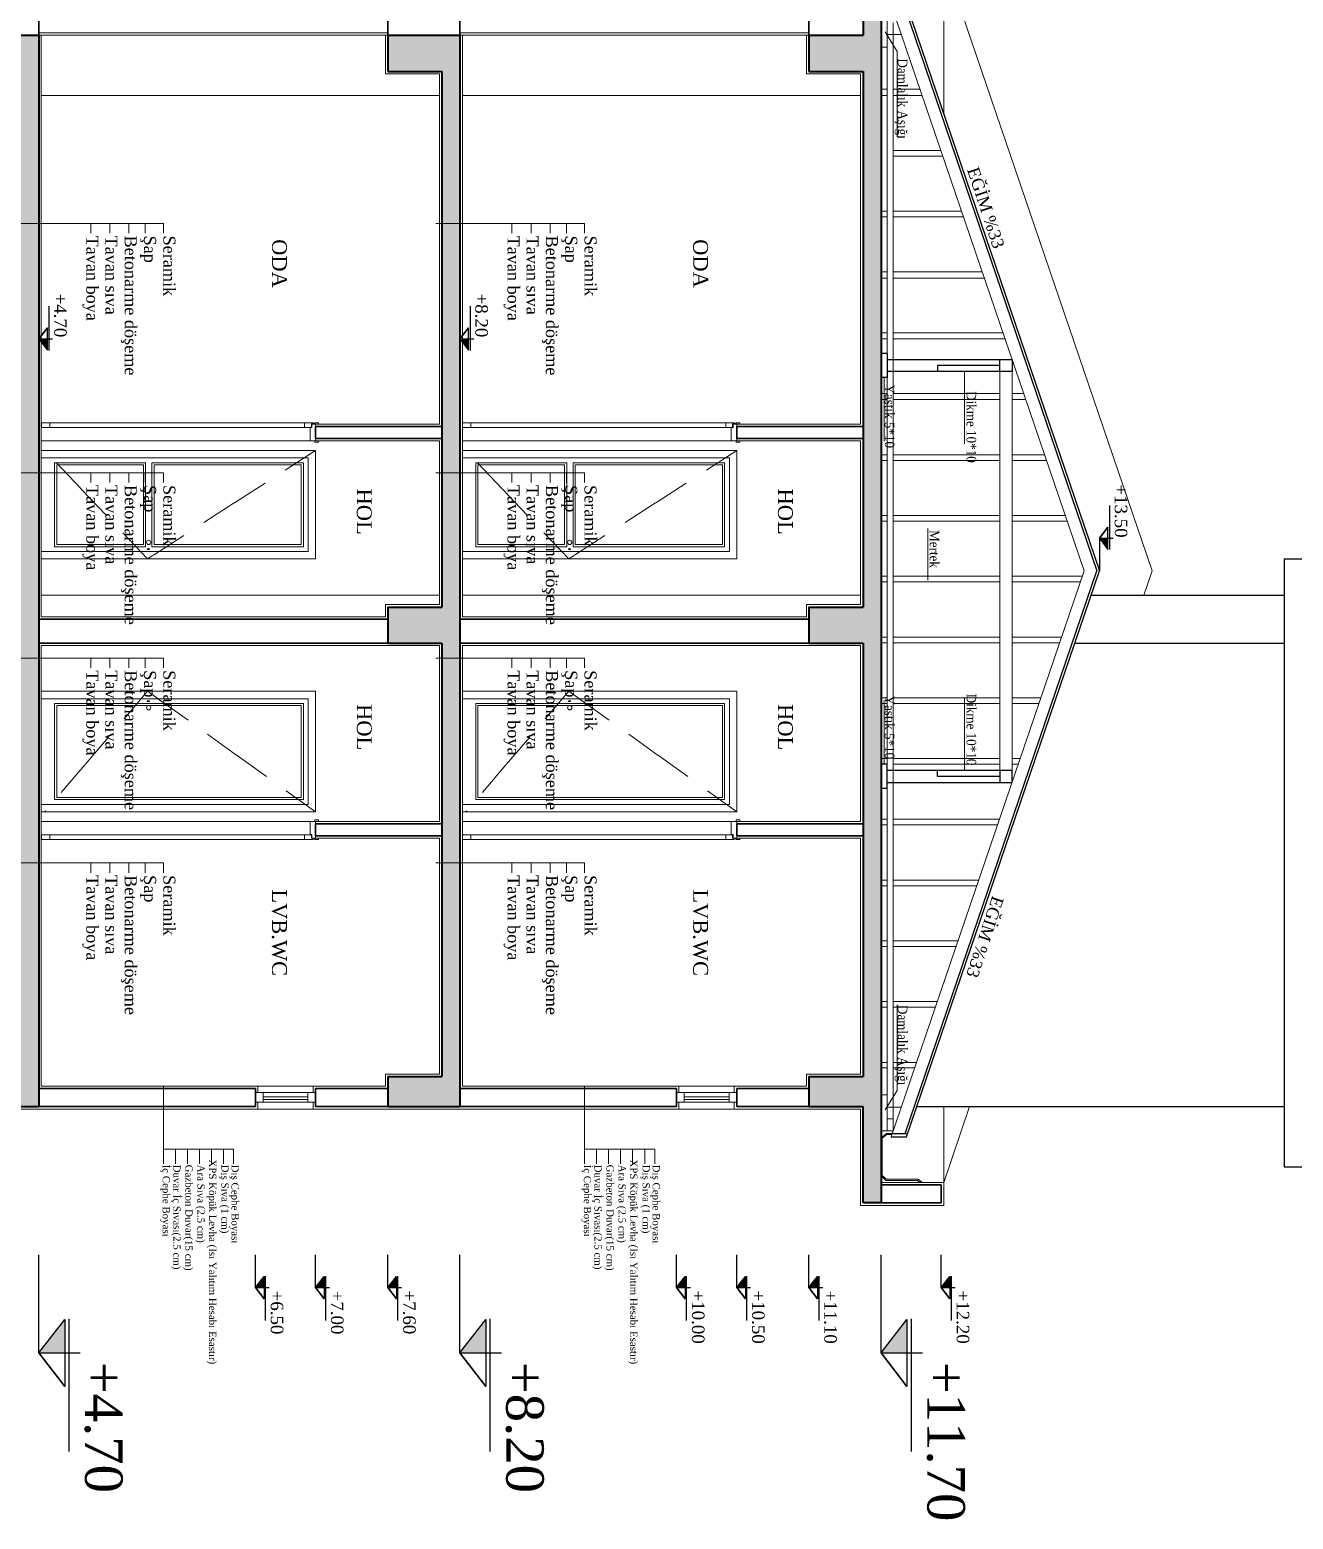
# Model space of a CAD drawing. Header units: centimetres. Extents: x 14449 to 53524, y -19051 to -10746.
# Drawn here: x 19122.9 to 19385.4, y -18472.3 to -18163 of the extents above; entities that cross this region are included whole.
import ezdxf

# ---------------------------------------------------------------- set-up
doc = ezdxf.new("R2010")
doc.units = ezdxf.units.CM
doc.linetypes.add('IZDUSUM1', pattern=[20, 7.5, -5, 7.5, 0])
doc.layers.add('KOT', color=1, linetype='Continuous')
doc.layers.add('Yazi', color=7, linetype='Continuous')
for name, color, linetype, lineweight in [('malzeme cizgisi', 242, 'Continuous', 20), ('P-ÖLÇÜ İÇ', 243, 'Continuous', 0), ('rtm-cam', 141, 'Continuous', 9), ('rtm-duv tugla', 22, 'Continuous', 35), ('rtm-izdusum-üst ince', 8, 'IZDUSUM1', 5), ('rtm-kapı-ahsap', 35, 'Continuous', 13), ('rtm-kesit katmanı-04', 33, 'Continuous', 25), ('rtm-kesit katmanı-05', 153, 'Continuous', 20), ('rtm-kesit katmanı-06', 136, 'Continuous', 15), ('rtm-mhl-yazı-malzeme', 7, 'Continuous', 13), ('rtm-pen-ahsap', 35, 'Continuous', 13), ('rtm-sembol kot yazı', 7, 'Continuous', 20), ('rtm-sembol malzeme cizgisi', 242, 'Continuous', 20), ('rtm-sıva', 252, 'Continuous', 15), ('rtm-tarama-betonarme', 51, 'Continuous', 13), ('rtm-tas_betonarme', 50, 'Continuous', 40)]:
    doc.layers.add(name, color=color, linetype=linetype, lineweight=lineweight)
doc.styles.add('times new roman_1_18', font='times.ttf', dxfattribs={"height": 0.2})
doc.styles.add('VAZ-OLCU', font='times.ttf', dxfattribs={"height": 60})
doc.styles.add('ölçü', font='times.ttf', dxfattribs={"height": 10})
pattern_1 = [(315, (20654.9113, -9567.535), (1.683798, 1.683798), []), (315, (20654.9113, -9569.2187), (1.683798, 1.683798), [1.190625, -0.5953125])]

# ---------------------------------------------------------------- blocks, each defined once
blk = doc.blocks.new('kotson')
at = {"layer": 'KOT'}
blk.add_hatch(color=256, dxfattribs=at).paths.add_polyline_path([(0.31, 13.65), (17.96, 0), (17.96, 13.65)])
for p, q in [((69.97, 16), (0, 16)), ((17.96, 0), (17.96, 21.88)), ((17.96, 0), (0.31, 13.65)), ((0.31, 13.65), (35.61, 13.65)), ((35.61, 13.65), (17.96, 0)), ((17.96, 0), (35.61, 13.65)), ((17.96, 0), (17.96, 13.65)), ((17.96, 0), (-33.72, 0))]:
    blk.add_line(p, q, dxfattribs=at)

msp = doc.modelspace()

# ---------------------------------------------------------------- hatches: boundary and pattern name
at = {"layer": 'rtm-tarama-betonarme'}
h = msp.add_hatch(dxfattribs=at)
h.set_pattern_fill('ANSI33', color=256, scale=0.375, angle=-90, style=0)
h.set_pattern_definition(pattern_1)
h.paths.add_polyline_path([(19299.8, -18239.03), (19299.8, -18144.14), (19296.05, -18144.14), (19296.05, -18164.14), (19284.8, -18164.14), (19284.8, -18171.64), (19296.05, -18171.64), (19296.05, -18239.03)])
h.paths.add_polyline_path([(19299.8, -18406.64), (19299.8, -18239.03), (19296.05, -18239.03), (19296.05, -18282.89), (19284.8, -18282.89), (19284.8, -18290.39), (19296.05, -18290.39), (19296.05, -18380.37), (19284.8, -18380.37), (19284.8, -18386.64), (19296.05, -18386.64), (19296.05, -18406.64)])
h = msp.add_hatch(dxfattribs=at)
h.set_pattern_fill('ANSI33', color=256, scale=0.375, angle=-90, style=0)
h.set_pattern_definition(pattern_1)
h.paths.add_polyline_path([(19121.05, -18290.39), (19121.05, -18380.37), (19109.8, -18380.37), (19109.8, -18386.64), (19124.8, -18386.64), (19124.8, -18164.14), (19109.8, -18164.14), (19109.8, -18171.64), (19121.05, -18171.64), (19121.05, -18282.89), (19109.8, -18282.89), (19109.8, -18290.39)])
h = msp.add_hatch(dxfattribs=at)
h.set_pattern_fill('ANSI33', color=256, scale=0.375, angle=-90, style=0)
h.set_pattern_definition([(315, (20742.4113, -9567.535), (1.683798, 1.683798), []), (315, (20742.4113, -9569.2187), (1.683798, 1.683798), [1.190625, -0.5953125])])
h.paths.add_polyline_path([(19208.55, -18290.39), (19208.55, -18380.37), (19197.3, -18380.37), (19197.3, -18386.64), (19212.3, -18386.64), (19212.3, -18164.14), (19197.3, -18164.14), (19197.3, -18171.64), (19208.55, -18171.64), (19208.55, -18282.89), (19197.3, -18282.89), (19197.3, -18290.39)])

# ---------------------------------------------------------------- linework, layer by layer
at = {"layer": 'malzeme cizgisi'}
for p, q in [((19150.68, -18203.22, -2.19), (19119.8, -18203.22, -2.19)), ((19135.61, -18203.22, -2.19), (19135.61, -18205.25, -2.19)), ((19139.57, -18203.22, -2.19), (19139.57, -18205.25, -2.19)), ((19143.52, -18203.22, -2.19), (19143.52, -18205.25, -2.19)), ((19146.93, -18205.25, -2.19), (19146.93, -18203.22, -2.19)), ((19150.68, -18205.25, -2.19), (19150.68, -18203.22, -2.19)), ((19238.18, -18203.22, -2.19), (19207.3, -18203.22, -2.19)), ((19223.11, -18203.22, -2.19), (19223.11, -18205.25, -2.19)), ((19227.07, -18203.22, -2.19), (19227.07, -18205.25, -2.19)), ((19231.02, -18203.22, -2.19), (19231.02, -18205.25, -2.19)), ((19234.43, -18205.25, -2.19), (19234.43, -18203.22, -2.19)), ((19238.18, -18205.25, -2.19), (19238.18, -18203.22, -2.19)), ((19150.68, -18255.02, -2.19), (19119.8, -18255.02, -2.19)), ((19135.61, -18255.02, -2.19), (19135.61, -18257.05, -2.19)), ((19139.57, -18255.02, -2.19), (19139.57, -18257.05, -2.19)), ((19143.52, -18255.02, -2.19), (19143.52, -18257.05, -2.19)), ((19146.93, -18257.05, -2.19), (19146.93, -18255.02, -2.19)), ((19150.68, -18257.05, -2.19), (19150.68, -18255.02, -2.19)), ((19238.18, -18255.02, -2.19), (19207.3, -18255.02, -2.19)), ((19223.11, -18255.02, -2.19), (19223.11, -18257.05, -2.19)), ((19227.07, -18255.02, -2.19), (19227.07, -18257.05, -2.19)), ((19231.02, -18255.02, -2.19), (19231.02, -18257.05, -2.19)), ((19234.43, -18257.05, -2.19), (19234.43, -18255.02, -2.19)), ((19238.18, -18257.05, -2.19), (19238.18, -18255.02, -2.19)), ((19150.68, -18293.48, -2.19), (19119.8, -18293.48, -2.19)), ((19135.61, -18293.48, -2.19), (19135.61, -18295.51, -2.19)), ((19139.57, -18293.48, -2.19), (19139.57, -18295.51, -2.19)), ((19143.52, -18293.48, -2.19), (19143.52, -18295.51, -2.19)), ((19146.93, -18295.51, -2.19), (19146.93, -18293.48, -2.19)), ((19150.68, -18295.51, -2.19), (19150.68, -18293.48, -2.19)), ((19238.18, -18293.48, -2.19), (19207.3, -18293.48, -2.19)), ((19223.11, -18293.48, -2.19), (19223.11, -18295.51, -2.19)), ((19227.07, -18293.48, -2.19), (19227.07, -18295.51, -2.19)), ((19231.02, -18293.48, -2.19), (19231.02, -18295.51, -2.19)), ((19234.43, -18295.51, -2.19), (19234.43, -18293.48, -2.19)), ((19238.18, -18295.51, -2.19), (19238.18, -18293.48, -2.19)), ((19150.68, -18336.03, -2.19), (19119.8, -18336.03, -2.19)), ((19135.61, -18336.03, -2.19), (19135.61, -18338.06, -2.19)), ((19139.57, -18336.03, -2.19), (19139.57, -18338.06, -2.19)), ((19143.52, -18336.03, -2.19), (19143.52, -18338.06, -2.19)), ((19146.93, -18338.06, -2.19), (19146.93, -18336.03, -2.19)), ((19150.68, -18338.06, -2.19), (19150.68, -18336.03, -2.19)), ((19238.18, -18336.03, -2.19), (19207.3, -18336.03, -2.19)), ((19223.11, -18336.03, -2.19), (19223.11, -18338.06, -2.19)), ((19227.07, -18336.03, -2.19), (19227.07, -18338.06, -2.19)), ((19231.02, -18336.03, -2.19), (19231.02, -18338.06, -2.19)), ((19234.43, -18338.06, -2.19), (19234.43, -18336.03, -2.19)), ((19238.18, -18338.06, -2.19), (19238.18, -18336.03, -2.19)), ((19150.68, -18395.44, -2.19), (19150.68, -18398.5, -2.19)), ((19153.18, -18395.44, -2.19), (19153.18, -18398.5, -2.19)), ((19155.68, -18395.44, -2.19), (19155.68, -18398.5, -2.19)), ((19158.18, -18395.44, -2.19), (19158.18, -18398.5, -2.19)), ((19160.68, -18395.44, -2.19), (19160.68, -18398.5, -2.19)), ((19163.18, -18395.44, -2.19), (19163.18, -18398.5, -2.19)), ((19165.27, -18395.44, -2.19), (19165.27, -18398.5, -2.19)), ((19238.18, -18395.44, -2.19), (19238.18, -18398.5, -2.19)), ((19240.68, -18395.44, -2.19), (19240.68, -18398.5, -2.19)), ((19243.18, -18395.44, -2.19), (19243.18, -18398.5, -2.19)), ((19245.68, -18395.44, -2.19), (19245.68, -18398.5, -2.19)), ((19248.18, -18395.44, -2.19), (19248.18, -18398.5, -2.19)), ((19250.68, -18395.44, -2.19), (19250.68, -18398.5, -2.19)), ((19252.77, -18395.44, -2.19), (19252.77, -18398.5, -2.19))]:
    msp.add_line(p, q, dxfattribs=at)
at = {"layer": 'malzeme cizgisi', "elevation": -2.19}
for points in [[(19150.68, -18395.44), (19150.68, -18382.39)], [(19238.18, -18395.44), (19238.18, -18382.39)], [(19165.27, -18395.44), (19150.68, -18395.44)], [(19252.77, -18395.44), (19238.18, -18395.44)]]:
    msp.add_lwpolyline(points, dxfattribs=at)
at = {"layer": 'P-ÖLÇÜ İÇ', "elevation": -2.19}
for points in [[(19302.14, -18392.19), (19300.89, -18392.19), (19299.8, -18393.09), (19299.8, -18401.04), (19300.79, -18401.95), (19307.38, -18401.95), (19307.93, -18402.39)], [(19302.05, -18392.44), (19300.98, -18392.44), (19300.05, -18393.21), (19300.05, -18400.93), (19300.89, -18401.7), (19307.47, -18401.7), (19308.34, -18402.39)]]:
    msp.add_lwpolyline(points, dxfattribs=at)
at = {"layer": 'rtm-cam'}
for p, q in [((19171.4, -18385.15, -2.19), (19180.7, -18385.15, -2.19)), ((19258.9, -18385.15, -2.19), (19268.2, -18385.15, -2.19))]:
    msp.add_line(p, q, dxfattribs=at)
at = {"layer": 'rtm-duv tugla'}
for p, q in [((19182.3, -18245.39, -2.19), (19208.55, -18245.39, -2.19)), ((19182.3, -18247.89, -2.19), (19182.3, -18245.39, -2.19)), ((19269.8, -18245.39, -2.19), (19296.05, -18245.39, -2.19)), ((19269.8, -18247.89, -2.19), (19269.8, -18245.39, -2.19)), ((19182.3, -18247.89, -2.19), (19208.55, -18247.89, -2.19)), ((19269.8, -18247.89, -2.19), (19296.05, -18247.89, -2.19)), ((19124.8, -18285.39, -2.19), (19197.3, -18285.39, -2.19)), ((19212.3, -18285.39, -2.19), (19284.8, -18285.39, -2.19)), ((19124.8, -18290.39, -2.19), (19197.3, -18290.39, -2.19)), ((19212.3, -18290.39, -2.19), (19284.8, -18290.39, -2.19)), ((19208.55, -18327.89, -2.19), (19182.3, -18327.89, -2.19)), ((19182.3, -18327.89, -2.19), (19182.3, -18330.39, -2.19)), ((19296.05, -18327.89, -2.19), (19269.8, -18327.89, -2.19)), ((19269.8, -18327.89, -2.19), (19269.8, -18330.39, -2.19)), ((19208.55, -18330.39, -2.19), (19182.3, -18330.39, -2.19)), ((19296.05, -18330.39, -2.19), (19269.8, -18330.39, -2.19)), ((19169.8, -18382.89, -2.19), (19124.8, -18382.89, -2.19)), ((19169.8, -18382.89, -2.19), (19169.8, -18386.64, -2.19)), ((19197.3, -18382.89, -2.19), (19182.3, -18382.89, -2.19)), ((19182.3, -18382.89, -2.19), (19182.3, -18386.64, -2.19)), ((19257.3, -18382.89, -2.19), (19212.3, -18382.89, -2.19)), ((19257.3, -18382.89, -2.19), (19257.3, -18386.64, -2.19)), ((19284.8, -18382.89, -2.19), (19269.8, -18382.89, -2.19)), ((19269.8, -18382.89, -2.19), (19269.8, -18386.64, -2.19)), ((19169.8, -18386.64, -2.19), (19124.8, -18386.64, -2.19)), ((19197.3, -18386.64, -2.19), (19182.3, -18386.64, -2.19)), ((19257.3, -18386.64, -2.19), (19212.3, -18386.64, -2.19)), ((19284.8, -18386.64, -2.19), (19269.8, -18386.64, -2.19)), ((19299.8, -18402.89, -2.19), (19312.3, -18402.89, -2.19)), ((19312.3, -18402.89, -2.19), (19312.3, -18406.64, -2.19)), ((19312.3, -18406.64, -2.19), (19299.8, -18406.64, -2.19))]:
    msp.add_line(p, q, dxfattribs=at)
at = {"layer": 'rtm-duv tugla', "elevation": -2.19}
for points in [[(19109.8, -18164.14), (19109.8, -18156.64), (19124.8, -18156.64), (19124.8, -18164.14), (19109.8, -18164.14)], [(19197.3, -18164.14), (19197.3, -18159.14), (19212.3, -18159.14), (19212.3, -18164.14), (19197.3, -18164.14)], [(19284.8, -18164.14), (19284.8, -18159.14), (19296.05, -18159.14), (19296.05, -18164.14), (19284.8, -18164.14)]]:
    msp.add_lwpolyline(points, dxfattribs=at)
at = {"layer": 'rtm-izdusum-üst ince', "lineweight": 9, "elevation": -2.19}
for points in [[(19182.3, -18250.39), (19147.4, -18272.89), (19126.05, -18250.39)], [(19269.8, -18250.39), (19234.9, -18272.89), (19213.55, -18250.39)], [(19182.3, -18325.39), (19147.4, -18300.39), (19126.05, -18325.39)], [(19269.8, -18325.39), (19234.9, -18300.39), (19213.55, -18325.39)]]:
    msp.add_lwpolyline(points, dxfattribs=at)
at = {"layer": 'rtm-kapı-ahsap'}
for p, q in [((19125.33, -18244.64, -2.19), (19181.8, -18244.64, -2.19)), ((19125.33, -18245.6, -2.19), (19125.33, -18244.64, -2.19)), ((19181.43, -18245.6, -2.19), (19125.33, -18245.6, -2.19)), ((19127.06, -18244.64, -2.19), (19127.06, -18245.6, -2.19)), ((19180.03, -18244.64, -2.19), (19180.03, -18245.6, -2.19)), ((19181.55, -18245.63, -2.19), (19181.18, -18245.63, -2.19)), ((19181.18, -18245.63, -2.19), (19181.18, -18248.39, -2.19)), ((19181.43, -18244.87, -2.19), (19181.8, -18244.87, -2.19)), ((19181.43, -18245.6, -2.19), (19181.43, -18244.87, -2.19)), ((19181.55, -18244.89, -2.19), (19181.55, -18245.63, -2.19)), ((19182.3, -18244.89, -2.19), (19181.55, -18244.89, -2.19)), ((19181.8, -18244.89, -2.19), (19181.8, -18244.64, -2.19)), ((19182.16, -18244.65, -2.19), (19182.92, -18244.65, -2.19)), ((19182.16, -18244.89, -2.19), (19182.16, -18244.65, -2.19)), ((19182.92, -18244.89, -2.19), (19182.16, -18244.89, -2.19)), ((19182.3, -18244.89, -2.19), (19182.3, -18248.39, -2.19)), ((19182.92, -18244.65, -2.19), (19182.92, -18244.89, -2.19)), ((19212.83, -18244.64, -2.19), (19269.3, -18244.64, -2.19)), ((19212.83, -18245.6, -2.19), (19212.83, -18244.64, -2.19)), ((19268.93, -18245.6, -2.19), (19212.83, -18245.6, -2.19)), ((19214.56, -18244.64, -2.19), (19214.56, -18245.6, -2.19)), ((19267.53, -18244.64, -2.19), (19267.53, -18245.6, -2.19)), ((19269.05, -18245.63, -2.19), (19268.68, -18245.63, -2.19)), ((19268.68, -18245.63, -2.19), (19268.68, -18248.39, -2.19)), ((19268.93, -18244.87, -2.19), (19269.3, -18244.87, -2.19)), ((19268.93, -18245.6, -2.19), (19268.93, -18244.87, -2.19)), ((19269.05, -18244.89, -2.19), (19269.05, -18245.63, -2.19)), ((19269.8, -18244.89, -2.19), (19269.05, -18244.89, -2.19)), ((19269.3, -18244.89, -2.19), (19269.3, -18244.64, -2.19)), ((19269.66, -18244.65, -2.19), (19270.42, -18244.65, -2.19)), ((19269.66, -18244.89, -2.19), (19269.66, -18244.65, -2.19)), ((19270.42, -18244.89, -2.19), (19269.66, -18244.89, -2.19)), ((19269.8, -18244.89, -2.19), (19269.8, -18248.39, -2.19)), ((19270.42, -18244.65, -2.19), (19270.42, -18244.89, -2.19)), ((19181.18, -18248.39, -2.19), (19125.3, -18248.39, -2.19)), ((19181.18, -18248.39, -2.19), (19182.3, -18248.39, -2.19)), ((19182.16, -18248.39, -2.19), (19182.16, -18248.67, -2.19)), ((19182.93, -18248.39, -2.19), (19182.16, -18248.39, -2.19)), ((19182.16, -18248.67, -2.19), (19182.93, -18248.67, -2.19)), ((19182.93, -18248.67, -2.19), (19182.93, -18248.39, -2.19)), ((19268.68, -18248.39, -2.19), (19212.8, -18248.39, -2.19)), ((19268.68, -18248.39, -2.19), (19269.8, -18248.39, -2.19)), ((19269.66, -18248.39, -2.19), (19269.66, -18248.67, -2.19)), ((19270.43, -18248.39, -2.19), (19269.66, -18248.39, -2.19)), ((19269.66, -18248.67, -2.19), (19270.43, -18248.67, -2.19)), ((19270.43, -18248.67, -2.19), (19270.43, -18248.39, -2.19)), ((19181.18, -18327.39, -2.19), (19125.3, -18327.39, -2.19)), ((19181.18, -18327.39, -2.19), (19182.3, -18327.39, -2.19)), ((19181.18, -18330.14, -2.19), (19181.18, -18327.39, -2.19)), ((19182.16, -18327.39, -2.19), (19182.16, -18327.1, -2.19)), ((19182.16, -18327.1, -2.19), (19182.93, -18327.1, -2.19)), ((19182.93, -18327.39, -2.19), (19182.16, -18327.39, -2.19)), ((19182.3, -18330.89, -2.19), (19182.3, -18327.39, -2.19)), ((19182.93, -18327.1, -2.19), (19182.93, -18327.39, -2.19)), ((19268.68, -18327.39, -2.19), (19212.8, -18327.39, -2.19)), ((19268.68, -18327.39, -2.19), (19269.8, -18327.39, -2.19)), ((19268.68, -18330.14, -2.19), (19268.68, -18327.39, -2.19)), ((19269.66, -18327.39, -2.19), (19269.66, -18327.1, -2.19)), ((19269.66, -18327.1, -2.19), (19270.43, -18327.1, -2.19)), ((19270.43, -18327.39, -2.19), (19269.66, -18327.39, -2.19)), ((19269.8, -18330.89, -2.19), (19269.8, -18327.39, -2.19)), ((19270.43, -18327.1, -2.19), (19270.43, -18327.39, -2.19)), ((19181.43, -18330.18, -2.19), (19125.33, -18330.18, -2.19)), ((19125.33, -18330.18, -2.19), (19125.33, -18331.13, -2.19)), ((19125.33, -18331.13, -2.19), (19181.8, -18331.13, -2.19)), ((19127.06, -18331.13, -2.19), (19127.06, -18330.18, -2.19)), ((19180.03, -18331.13, -2.19), (19180.03, -18330.18, -2.19)), ((19181.55, -18330.14, -2.19), (19181.18, -18330.14, -2.19)), ((19181.43, -18330.18, -2.19), (19181.43, -18330.9, -2.19)), ((19181.43, -18330.9, -2.19), (19181.8, -18330.9, -2.19)), ((19181.55, -18330.89, -2.19), (19181.55, -18330.14, -2.19)), ((19182.3, -18330.89, -2.19), (19181.55, -18330.89, -2.19)), ((19181.8, -18330.89, -2.19), (19181.8, -18331.13, -2.19)), ((19182.92, -18330.89, -2.19), (19182.16, -18330.89, -2.19)), ((19182.16, -18330.89, -2.19), (19182.16, -18331.13, -2.19)), ((19182.16, -18331.13, -2.19), (19182.92, -18331.13, -2.19)), ((19182.92, -18331.13, -2.19), (19182.92, -18330.89, -2.19)), ((19268.93, -18330.18, -2.19), (19212.83, -18330.18, -2.19)), ((19212.83, -18330.18, -2.19), (19212.83, -18331.13, -2.19)), ((19212.83, -18331.13, -2.19), (19269.3, -18331.13, -2.19)), ((19214.56, -18331.13, -2.19), (19214.56, -18330.18, -2.19)), ((19267.53, -18331.13, -2.19), (19267.53, -18330.18, -2.19)), ((19269.05, -18330.14, -2.19), (19268.68, -18330.14, -2.19)), ((19268.93, -18330.18, -2.19), (19268.93, -18330.9, -2.19)), ((19268.93, -18330.9, -2.19), (19269.3, -18330.9, -2.19)), ((19269.05, -18330.89, -2.19), (19269.05, -18330.14, -2.19)), ((19269.8, -18330.89, -2.19), (19269.05, -18330.89, -2.19)), ((19269.3, -18330.89, -2.19), (19269.3, -18331.13, -2.19)), ((19270.42, -18330.89, -2.19), (19269.66, -18330.89, -2.19)), ((19269.66, -18330.89, -2.19), (19269.66, -18331.13, -2.19)), ((19269.66, -18331.13, -2.19), (19270.42, -18331.13, -2.19)), ((19270.42, -18331.13, -2.19), (19270.42, -18330.89, -2.19))]:
    msp.add_line(p, q, dxfattribs=at)
at = {"layer": 'rtm-kapı-ahsap', "const_width": 0.097, "elevation": -2.19}
for points in [[(19182.03, -18244.74, -1), (19181.88, -18244.74, -1)], [(19269.53, -18244.74, -1), (19269.38, -18244.74, -1)], [(19182.03, -18331.03, 1), (19181.88, -18331.03, 1)], [(19269.53, -18331.03, 1), (19269.38, -18331.03, 1)]]:
    msp.add_lwpolyline(points, format="xyb", close=True, dxfattribs=at)
at = {"layer": 'rtm-kesit katmanı-04', "lineweight": 20}
for p, q in [((19301.88, -18157.84, -2.19), (19341.97, -18275.39, -2.19)), ((19324.48, -18316.8, -2.19), (19324.48, -18233.97, -2.19)), ((19327, -18233.97, -2.19), (19327, -18316.8, -2.19)), ((19301.88, -18392.94, -2.19), (19341.97, -18275.39, -2.19)), ((19312.8, -18402.39, -2.19), (19312.8, -18386.64, -2.19)), ((19312.8, -18402.39, -2.19), (19312.8, -18393.15, -2.19))]:
    msp.add_line(p, q, dxfattribs=at)
at = {"layer": 'rtm-kesit katmanı-04', "lineweight": 30}
for p, q in [((19304.78, -18158.59, -2.19), (19344.62, -18275.39, -2.19)), ((19305.05, -18157.84, -2.19), (19345.14, -18275.39, -2.19)), ((19383.55, -18272.89, -2.19), (19383.55, -18399.14, -2.19)), ((19383.55, -18272.89, -2.19), (19392.3, -18272.89, -2.19)), ((19304.78, -18392.19, -2.19), (19344.62, -18275.39, -2.19)), ((19305.05, -18392.94, -2.19), (19345.14, -18275.39, -2.19)), ((19343.44, -18280.39, -2.19), (19383.55, -18280.39, -2.19)), ((19340.03, -18290.39, -2.19), (19383.55, -18290.39, -2.19)), ((19307.2, -18386.64, -2.19), (19383.55, -18386.64, -2.19)), ((19301.88, -18392.94, -2.19), (19305.05, -18392.94, -2.19)), ((19302.14, -18392.19, -2.19), (19305.31, -18392.19, -2.19)), ((19383.55, -18399.14, -2.19), (19392.3, -18399.14, -2.19))]:
    msp.add_line(p, q, dxfattribs=at)
at = {"layer": 'rtm-kesit katmanı-04', "lineweight": 9}
for p, q in [((19180.78, -18251.92, -2.19), (19125.3, -18251.92, -2.19)), ((19180.78, -18271.36, -2.19), (19180.78, -18251.92, -2.19)), ((19268.28, -18251.92, -2.19), (19212.8, -18251.92, -2.19)), ((19268.28, -18271.36, -2.19), (19268.28, -18251.92, -2.19)), ((19180.78, -18271.36, -2.19), (19125.3, -18271.36, -2.19)), ((19268.28, -18271.36, -2.19), (19212.8, -18271.36, -2.19)), ((19180.78, -18301.92, -2.19), (19125.3, -18301.92, -2.19)), ((19180.78, -18301.92, -2.19), (19180.78, -18323.86, -2.19)), ((19268.28, -18301.92, -2.19), (19212.8, -18301.92, -2.19)), ((19268.28, -18301.92, -2.19), (19268.28, -18323.86, -2.19)), ((19180.78, -18323.86, -2.19), (19125.3, -18323.86, -2.19)), ((19268.28, -18323.86, -2.19), (19212.8, -18323.86, -2.19))]:
    msp.add_line(p, q, dxfattribs=at)
at = {"layer": 'rtm-kesit katmanı-04', "elevation": -2.19}
for points in [[(19301.05, -18230.22), (19299.8, -18230.22)], [(19301.05, -18230.22), (19301.05, -18235.22)], [(19301.05, -18231.47), (19327, -18231.47)], [(19324.48, -18232.72), (19311.49, -18232.72)], [(19311.49, -18232.72), (19311.49, -18233.97)], [(19301.05, -18235.22), (19299.8, -18235.22)], [(19327, -18233.97), (19301.05, -18233.97)], [(19301.05, -18315.55), (19299.8, -18315.55)], [(19301.05, -18320.55), (19301.05, -18315.55)], [(19327, -18316.8), (19301.05, -18316.8)], [(19311.49, -18318.05), (19311.49, -18316.8)], [(19301.05, -18319.3), (19327, -18319.3)], [(19324.48, -18318.05), (19311.49, -18318.05)], [(19301.05, -18320.55), (19299.8, -18320.55)]]:
    msp.add_lwpolyline(points, dxfattribs=at)
for points in [[(19327, -18231.47), (19327, -18233.97), (19324.48, -18233.97), (19324.48, -18231.47)], [(19327, -18319.3), (19327, -18316.8), (19324.48, -18316.8), (19324.48, -18319.3)]]:
    msp.add_lwpolyline(points, close=True, dxfattribs=at)
at = {"layer": 'rtm-kesit katmanı-04', "lineweight": 9, "elevation": -2.19}
for points in [[(19125.3, -18250.39), (19182.3, -18250.39), (19182.3, -18272.89), (19125.3, -18272.89)], [(19212.8, -18250.39), (19269.8, -18250.39), (19269.8, -18272.89), (19212.8, -18272.89)], [(19125.3, -18325.39), (19182.3, -18325.39), (19182.3, -18300.39), (19125.3, -18300.39)], [(19212.8, -18325.39), (19269.8, -18325.39), (19269.8, -18300.39), (19212.8, -18300.39)]]:
    msp.add_lwpolyline(points, dxfattribs=at)
at = {"layer": 'rtm-kesit katmanı-05'}
for p, q in [((19299.8, -18175.34, -2.19), (19301.05, -18175.34, -2.19)), ((19301.05, -18176.63, -2.19), (19299.8, -18176.63, -2.19)), ((19302.3, -18175.34, -2.19), (19307.85, -18175.34, -2.19)), ((19308.29, -18176.63, -2.19), (19302.3, -18176.63, -2.19)), ((19302.3, -18188.07, -2.19), (19312.19, -18188.07, -2.19)), ((19312.6, -18189.25, -2.19), (19302.3, -18189.25, -2.19)), ((19299.8, -18200.69, -2.19), (19301.05, -18200.69, -2.19)), ((19301.05, -18201.86, -2.19), (19299.8, -18201.86, -2.19)), ((19302.3, -18200.69, -2.19), (19316.5, -18200.69, -2.19)), ((19316.9, -18201.86, -2.19), (19302.3, -18201.86, -2.19)), ((19299.8, -18213.3, -2.19), (19301.05, -18213.3, -2.19)), ((19301.05, -18214.59, -2.19), (19299.8, -18214.59, -2.19)), ((19302.3, -18213.3, -2.19), (19320.8, -18213.3, -2.19)), ((19321.24, -18214.59, -2.19), (19302.3, -18214.59, -2.19)), ((19299.8, -18225.92, -2.19), (19301.05, -18225.92, -2.19)), ((19301.05, -18227.2, -2.19), (19299.8, -18227.2, -2.19)), ((19302.3, -18225.92, -2.19), (19325.1, -18225.92, -2.19)), ((19325.54, -18227.2, -2.19), (19302.3, -18227.2, -2.19)), ((19299.8, -18238.54, -2.19), (19301.05, -18238.54, -2.19)), ((19302.3, -18238.54, -2.19), (19324.48, -18238.54, -2.19)), ((19327, -18238.54, -2.19), (19329.41, -18238.54, -2.19)), ((19301.05, -18239.82, -2.19), (19299.8, -18239.82, -2.19)), ((19324.48, -18239.82, -2.19), (19302.3, -18239.82, -2.19)), ((19329.84, -18239.82, -2.19), (19327, -18239.82, -2.19)), ((19299.8, -18251.26, -2.19), (19301.05, -18251.26, -2.19)), ((19302.3, -18251.26, -2.19), (19324.48, -18251.26, -2.19)), ((19327, -18251.26, -2.19), (19333.75, -18251.26, -2.19)), ((19301.05, -18252.44, -2.19), (19299.8, -18252.44, -2.19)), ((19324.48, -18252.44, -2.19), (19302.3, -18252.44, -2.19)), ((19334.15, -18252.44, -2.19), (19327, -18252.44, -2.19)), ((19299.8, -18263.88, -2.19), (19301.05, -18263.88, -2.19)), ((19302.3, -18263.88, -2.19), (19324.48, -18263.88, -2.19)), ((19327, -18263.88, -2.19), (19338.05, -18263.88, -2.19)), ((19301.05, -18265.06, -2.19), (19299.8, -18265.06, -2.19)), ((19324.48, -18265.06, -2.19), (19302.3, -18265.06, -2.19)), ((19338.45, -18265.06, -2.19), (19327, -18265.06, -2.19)), ((19299.8, -18276.5, -2.19), (19301.05, -18276.5, -2.19)), ((19302.3, -18276.5, -2.19), (19324.48, -18276.5, -2.19)), ((19327, -18276.5, -2.19), (19341.6, -18276.5, -2.19)), ((19301.05, -18277.67, -2.19), (19299.8, -18277.67, -2.19)), ((19324.48, -18277.67, -2.19), (19302.3, -18277.67, -2.19)), ((19341.19, -18277.67, -2.19), (19327, -18277.67, -2.19)), ((19299.8, -18289.12, -2.19), (19301.05, -18289.12, -2.19)), ((19301.05, -18290.29, -2.19), (19299.8, -18290.29, -2.19)), ((19302.3, -18289.12, -2.19), (19324.48, -18289.12, -2.19)), ((19324.48, -18290.29, -2.19), (19302.3, -18290.29, -2.19)), ((19327, -18289.12, -2.19), (19337.29, -18289.12, -2.19)), ((19336.89, -18290.29, -2.19), (19327, -18290.29, -2.19)), ((19299.8, -18301.73, -2.19), (19301.05, -18301.73, -2.19)), ((19301.05, -18302.91, -2.19), (19299.8, -18302.91, -2.19)), ((19302.3, -18301.73, -2.19), (19324.48, -18301.73, -2.19)), ((19324.48, -18302.91, -2.19), (19302.3, -18302.91, -2.19)), ((19327, -18301.73, -2.19), (19332.99, -18301.73, -2.19)), ((19332.59, -18302.91, -2.19), (19327, -18302.91, -2.19)), ((19299.8, -18314.35, -2.19), (19301.05, -18314.35, -2.19)), ((19301.05, -18315.53, -2.19), (19299.8, -18315.53, -2.19)), ((19302.3, -18314.35, -2.19), (19324.48, -18314.35, -2.19)), ((19324.48, -18315.53, -2.19), (19302.3, -18315.53, -2.19)), ((19327, -18314.35, -2.19), (19328.69, -18314.35, -2.19)), ((19328.28, -18315.53, -2.19), (19327, -18315.53, -2.19)), ((19299.8, -18326.97, -2.19), (19301.05, -18326.97, -2.19)), ((19301.05, -18328.14, -2.19), (19299.8, -18328.14, -2.19)), ((19302.3, -18326.97, -2.19), (19324.38, -18326.97, -2.19)), ((19323.98, -18328.14, -2.19), (19302.3, -18328.14, -2.19)), ((19299.8, -18339.58, -2.19), (19301.05, -18339.58, -2.19)), ((19301.05, -18340.76, -2.19), (19299.8, -18340.76, -2.19)), ((19302.3, -18339.58, -2.19), (19320.08, -18339.58, -2.19)), ((19319.68, -18340.76, -2.19), (19302.3, -18340.76, -2.19)), ((19299.8, -18352.2, -2.19), (19301.05, -18352.2, -2.19)), ((19301.05, -18353.38, -2.19), (19299.8, -18353.38, -2.19)), ((19302.3, -18352.2, -2.19), (19315.78, -18352.2, -2.19)), ((19315.38, -18353.38, -2.19), (19302.3, -18353.38, -2.19)), ((19299.8, -18364.82, -2.19), (19301.05, -18364.82, -2.19)), ((19301.05, -18366, -2.19), (19299.8, -18366, -2.19)), ((19302.3, -18364.82, -2.19), (19311.47, -18364.82, -2.19)), ((19311.07, -18366, -2.19), (19302.3, -18366, -2.19)), ((19299.8, -18377.44, -2.19), (19301.05, -18377.44, -2.19)), ((19301.05, -18378.61, -2.19), (19299.8, -18378.61, -2.19)), ((19302.3, -18377.44, -2.19), (19307.17, -18377.44, -2.19)), ((19306.77, -18378.61, -2.19), (19302.3, -18378.61, -2.19))]:
    msp.add_line(p, q, dxfattribs=at)
at = {"layer": 'rtm-kesit katmanı-05', "lineweight": 9}
for p, q in [((19146.97, -18270.36, -2.19), (19146.97, -18252.92, -2.19)), ((19148.3, -18270.32, -2.19), (19148.3, -18252.92, -2.19)), ((19234.47, -18270.36, -2.19), (19234.47, -18252.92, -2.19)), ((19235.8, -18270.32, -2.19), (19235.8, -18252.92, -2.19)), ((19147.59, -18303.36, -2.19), (19128.52, -18303.36, -2.19)), ((19128.52, -18303.36, -2.19), (19128.52, -18322.41, -2.19)), ((19179.33, -18303.36, -2.19), (19147.66, -18303.36, -2.19)), ((19179.33, -18322.41, -2.19), (19179.33, -18303.36, -2.19)), ((19179.33, -18303.36, -2.19), (19179.33, -18303.36, -2.19)), ((19235.09, -18303.36, -2.19), (19216.02, -18303.36, -2.19)), ((19216.02, -18303.36, -2.19), (19216.02, -18322.41, -2.19)), ((19266.83, -18303.36, -2.19), (19235.16, -18303.36, -2.19)), ((19266.83, -18322.41, -2.19), (19266.83, -18303.36, -2.19)), ((19266.83, -18303.36, -2.19), (19266.83, -18303.36, -2.19)), ((19128.52, -18322.41, -2.19), (19178.14, -18322.41, -2.19)), ((19148.75, -18322.41, -2.19), (19179.33, -18322.41, -2.19)), ((19216.02, -18322.41, -2.19), (19265.64, -18322.41, -2.19)), ((19236.25, -18322.41, -2.19), (19266.83, -18322.41, -2.19))]:
    msp.add_line(p, q, dxfattribs=at)
at = {"layer": 'rtm-kesit katmanı-05', "elevation": -2.19}
for points in [[(19303.99, -18164.01), (19301.05, -18164.01)], [(19301.05, -18230.22), (19299.8, -18230.22)], [(19301.05, -18230.22), (19301.05, -18235.22)], [(19301.05, -18235.22), (19299.8, -18235.22)], [(19301.05, -18315.55), (19299.8, -18315.55)], [(19301.05, -18320.55), (19301.05, -18315.55)], [(19301.05, -18320.55), (19299.8, -18320.55)], [(19303.99, -18386.76), (19301.05, -18386.76)]]:
    msp.add_lwpolyline(points, dxfattribs=at)
at = {"layer": 'rtm-kesit katmanı-05', "lineweight": 9, "elevation": -2.19}
for points in [[(19146.97, -18270.36), (19128.08, -18270.36), (19128.08, -18252.92), (19146.97, -18252.92)], [(19146.52, -18253.36), (19146.52, -18269.91), (19128.52, -18269.91), (19128.52, -18253.36), (19146.52, -18253.36)], [(19148.3, -18252.92), (19179.77, -18252.92), (19179.77, -18270.36)], [(19234.47, -18270.36), (19215.58, -18270.36), (19215.58, -18252.92), (19234.47, -18252.92)], [(19234.02, -18253.36), (19234.02, -18269.91), (19216.02, -18269.91), (19216.02, -18253.36), (19234.02, -18253.36)], [(19235.8, -18252.92), (19267.27, -18252.92), (19267.27, -18270.36)], [(19179.77, -18270.36), (19148.3, -18270.36)], [(19267.27, -18270.36), (19235.8, -18270.36)], [(19150.94, -18302.92), (19128.08, -18302.92), (19128.08, -18322.86), (19178.76, -18322.86)], [(19148.3, -18322.86), (19179.77, -18322.86), (19179.77, -18302.92)], [(19179.77, -18302.92), (19148.3, -18302.92)], [(19238.44, -18302.92), (19215.58, -18302.92), (19215.58, -18322.86), (19266.26, -18322.86)], [(19235.8, -18322.86), (19267.27, -18322.86), (19267.27, -18302.92)], [(19267.27, -18302.92), (19235.8, -18302.92)]]:
    msp.add_lwpolyline(points, dxfattribs=at)
for points in [[(19179.33, -18269.91), (19148.75, -18269.91), (19148.75, -18253.36), (19179.33, -18253.36), (19179.33, -18269.91)], [(19266.83, -18269.91), (19236.25, -18269.91), (19236.25, -18253.36), (19266.83, -18253.36), (19266.83, -18269.91)]]:
    msp.add_lwpolyline(points, close=True, dxfattribs=at)
at = {"layer": 'rtm-kesit katmanı-06', "elevation": -2.19}
for points in [[(19301.05, -18166.59), (19301.05, -18159.09), (19299.8, -18159.09), (19299.8, -18166.59), (19301.05, -18166.59)], [(19301.05, -18161.59), (19301.05, -18389.17)], [(19302.3, -18161.59), (19302.3, -18389.17)], [(19301.05, -18384.19), (19301.05, -18391.69), (19299.8, -18391.69), (19299.8, -18384.19), (19301.05, -18384.19)], [(19302.3, -18389.19), (19302.3, -18391.69), (19301.05, -18391.69), (19301.05, -18389.19), (19302.3, -18389.19)]]:
    msp.add_lwpolyline(points, dxfattribs=at)
at = {"layer": 'rtm-kesit katmanı-06', "lineweight": 9}
for centre in [(19147.62, -18269.47, -2.19), (19235.12, -18269.47, -2.19), (19147.62, -18303.81, -2.19), (19235.12, -18303.81, -2.19)]:
    msp.add_circle(centre, 0.446, dxfattribs=at)
for centre in [(19147.56, -18270.85, -2.19), (19235.06, -18270.85, -2.19)]:
    msp.add_ellipse(centre, major_axis=(0.233, 0), ratio=0.398742, start_param=3.141593, end_param=9.424778, dxfattribs=at)
at = {"layer": 'rtm-kesit katmanı-06', "lineweight": 9, "extrusion": (0, 0, -1)}
for centre in [(19147.56, -18302.43, -2.19), (19235.06, -18302.43, -2.19)]:
    msp.add_ellipse(centre, major_axis=(0.233, 0), ratio=0.398742, start_param=3.141593, end_param=9.424778, dxfattribs=at)
at = {"layer": 'rtm-pen-ahsap'}
for p, q in [((19182.26, -18382.39, -2.19), (19169.8, -18382.39, -2.19)), ((19171.4, -18383.73, -2.19), (19171.4, -18385.71, -2.19)), ((19180.7, -18384.59, -2.19), (19171.4, -18384.59, -2.19)), ((19182.3, -18383.73, -2.19), (19171.41, -18383.73, -2.19)), ((19180.7, -18383.73, -2.19), (19180.7, -18385.71, -2.19)), ((19269.76, -18382.39, -2.19), (19257.3, -18382.39, -2.19)), ((19258.9, -18383.73, -2.19), (19258.9, -18385.71, -2.19)), ((19268.2, -18384.59, -2.19), (19258.9, -18384.59, -2.19)), ((19269.8, -18383.73, -2.19), (19258.91, -18383.73, -2.19)), ((19268.2, -18383.73, -2.19), (19268.2, -18385.71, -2.19)), ((19170.3, -18387.15, -2.19), (19181.75, -18387.15, -2.19)), ((19182.3, -18385.71, -2.19), (19171.41, -18385.71, -2.19)), ((19257.8, -18387.15, -2.19), (19269.25, -18387.15, -2.19)), ((19269.8, -18385.71, -2.19), (19258.91, -18385.71, -2.19))]:
    msp.add_line(p, q, dxfattribs=at)
at = {"layer": 'rtm-pen-ahsap', "elevation": -2.19}
for points in [[(19124.8, -18163.64), (19197.3, -18163.64)], [(19212.3, -18163.64), (19284.8, -18163.64)], [(19171.41, -18383.73), (19169.8, -18383.73), (19169.8, -18385.71), (19171.41, -18385.71)], [(19258.91, -18383.73), (19257.3, -18383.73), (19257.3, -18385.71), (19258.91, -18385.71)]]:
    msp.add_lwpolyline(points, dxfattribs=at)
at = {"layer": 'rtm-sembol malzeme cizgisi', "elevation": -2.19}
for points in [[(19303.12, -18167.49), (19300.62, -18163.46)], [(19303.12, -18167.49), (19303.12, -18185.27)], [(19300.42, -18248.45), (19300.42, -18235.22)], [(19317.15, -18233.97), (19317.15, -18248.97)], [(19309.48, -18277.29), (19309.48, -18266.61)], [(19300.42, -18302.33), (19300.42, -18315.55)], [(19317.15, -18316.8), (19317.15, -18301.81)], [(19303.12, -18383.28), (19303.12, -18365.51)], [(19303.12, -18383.28), (19300.62, -18387.32)]]:
    msp.add_lwpolyline(points, dxfattribs=at)
at = {"layer": 'rtm-sıva'}
for p, q in [((19312.8, -18148.39, -2.19), (19312.8, -18180.54, -2.19)), ((19312.8, -18148.39, -2.19), (19356.11, -18275.39, -2.19)), ((19197.3, -18164.14, -2.19), (19124.8, -18164.14, -2.19)), ((19284.8, -18164.14, -2.19), (19212.3, -18164.14, -2.19)), ((19125.3, -18176.64, -2.19), (19208.05, -18176.64, -2.19)), ((19212.8, -18176.64, -2.19), (19295.55, -18176.64, -2.19)), ((19354.41, -18280.39, -2.19), (19356.11, -18275.39, -2.19)), ((19208.05, -18280.39, -2.19), (19125.3, -18280.39, -2.19)), ((19295.55, -18280.39, -2.19), (19212.8, -18280.39, -2.19)), ((19312.8, -18402.39, -2.19), (19318.17, -18386.64, -2.19))]:
    msp.add_line(p, q, dxfattribs=at)
at = {"layer": 'rtm-sıva', "elevation": -2.19}
for points in [[(19182.3, -18248.39), (19208.05, -18248.39), (19208.05, -18282.39), (19196.8, -18282.39), (19196.8, -18284.89), (19125.3, -18284.89), (19125.3, -18164.14)], [(19196.8, -18164.14), (19196.8, -18172.14), (19208.05, -18172.14), (19208.05, -18244.89), (19182.16, -18244.89)], [(19269.8, -18248.39), (19295.55, -18248.39), (19295.55, -18282.39), (19284.3, -18282.39), (19284.3, -18284.89), (19212.8, -18284.89), (19212.8, -18164.14)], [(19284.3, -18164.14), (19284.3, -18172.14), (19295.55, -18172.14), (19295.55, -18244.89), (19269.66, -18244.89)], [(19170.3, -18383.73), (19170.3, -18382.39), (19125.3, -18382.39), (19125.3, -18290.89), (19208.05, -18290.89), (19208.05, -18327.39), (19182.3, -18327.39)], [(19257.8, -18383.73), (19257.8, -18382.39), (19212.8, -18382.39), (19212.8, -18290.89), (19295.55, -18290.89), (19295.55, -18327.39), (19269.8, -18327.39)], [(19182.3, -18330.89), (19208.05, -18330.89), (19208.05, -18379.87), (19196.8, -18379.87), (19196.8, -18382.39), (19181.8, -18382.39), (19181.8, -18383.73)], [(19269.8, -18330.89), (19295.55, -18330.89), (19295.55, -18379.87), (19284.3, -18379.87), (19284.3, -18382.39), (19269.3, -18382.39), (19269.3, -18383.73)], [(19170.3, -18385.71), (19170.3, -18387.14), (19069.3, -18387.14), (19069.3, -18385.71)], [(19257.8, -18385.71), (19257.8, -18387.14), (19181.8, -18387.14), (19181.8, -18385.71)], [(19269.3, -18385.71), (19269.3, -18387.14), (19295.55, -18387.14), (19295.55, -18407.14), (19312.8, -18407.14), (19312.8, -18402.39), (19299.8, -18402.39)]]:
    msp.add_lwpolyline(points, dxfattribs=at)
at = {"layer": 'rtm-tas_betonarme'}
for p, q in [((19296.05, -18144.14, -2.19), (19296.05, -18164.14, -2.19)), ((19299.8, -18144.14, -2.19), (19299.8, -18406.64, -2.19)), ((19109.8, -18164.14, -2.19), (19124.8, -18164.14, -2.19)), ((19124.8, -18164.14, -2.19), (19124.8, -18386.64, -2.19)), ((19197.3, -18164.14, -2.19), (19197.3, -18171.64, -2.19)), ((19197.3, -18164.14, -2.19), (19212.3, -18164.14, -2.19)), ((19212.3, -18164.14, -2.19), (19212.3, -18386.64, -2.19)), ((19284.8, -18164.14, -2.19), (19284.8, -18171.64, -2.19)), ((19284.8, -18164.14, -2.19), (19296.05, -18164.14, -2.19)), ((19197.3, -18171.64, -2.19), (19208.55, -18171.64, -2.19)), ((19208.55, -18171.64, -2.19), (19208.55, -18282.89, -2.19)), ((19284.8, -18171.64, -2.19), (19296.05, -18171.64, -2.19)), ((19296.05, -18171.64, -2.19), (19296.05, -18282.89, -2.19)), ((19197.3, -18282.89, -2.19), (19197.3, -18290.39, -2.19)), ((19197.3, -18282.89, -2.19), (19208.55, -18282.89, -2.19)), ((19284.8, -18282.89, -2.19), (19284.8, -18290.39, -2.19)), ((19284.8, -18282.89, -2.19), (19296.05, -18282.89, -2.19)), ((19197.3, -18290.39, -2.19), (19208.55, -18290.39, -2.19)), ((19208.55, -18290.39, -2.19), (19208.55, -18380.37, -2.19)), ((19284.8, -18290.39, -2.19), (19296.05, -18290.39, -2.19)), ((19296.05, -18290.39, -2.19), (19296.05, -18380.37, -2.19)), ((19197.3, -18380.37, -2.19), (19197.3, -18386.64, -2.19)), ((19197.3, -18380.37, -2.19), (19208.55, -18380.37, -2.19)), ((19284.8, -18380.37, -2.19), (19284.8, -18386.64, -2.19)), ((19284.8, -18380.37, -2.19), (19296.05, -18380.37, -2.19)), ((19109.8, -18386.64, -2.19), (19124.8, -18386.64, -2.19)), ((19197.3, -18386.64, -2.19), (19212.3, -18386.64, -2.19)), ((19284.8, -18386.64, -2.19), (19296.05, -18386.64, -2.19)), ((19296.05, -18406.64, -2.19), (19296.05, -18386.64, -2.19)), ((19299.8, -18406.64, -2.19), (19296.05, -18406.64, -2.19))]:
    msp.add_line(p, q, dxfattribs=at)

# ---------------------------------------------------------------- block references
at = {"layer": 'KOT', "rotation": 270.0000000000002}
for p, xscale, yscale, zscale in [((19124.8, -18229.58, -2.19), -0.13125, 0.13125, 0.13125), ((19212.3, -18229.58, -2.19), -0.13125, 0.13125, 0.13125), ((19345.14, -18270.96, -2.19), -0.13125, 0.13125, 0.13125), ((19124.8, -18430.71, -2.19), 0.39375, 0.39375, 0.39375), ((19169.8, -18421.86, -2.19), 0.13125, 0.13125, 0.13125), ((19182.3, -18421.86, -2.19), 0.13125, 0.13125, 0.13125), ((19197.3, -18421.86, -2.19), 0.13125, 0.13125, 0.13125), ((19212.3, -18430.71, -2.19), 0.39375, 0.39375, 0.39375), ((19257.3, -18421.86, -2.19), 0.13125, 0.13125, 0.13125), ((19269.8, -18421.86, -2.19), 0.13125, 0.13125, 0.13125), ((19284.8, -18421.86, -2.19), 0.13125, 0.13125, 0.13125), ((19299.8, -18430.71, -2.19), 0.39375, 0.39375, 0.39375), ((19312.3, -18421.86, -2.19), 0.13125, 0.13125, 0.13125)]:
    msp.add_blockref('kotson', p, dxfattribs=dict(at, xscale=xscale, yscale=yscale, zscale=zscale))

# ---------------------------------------------------------------- texts
at = {"layer": 'rtm-mhl-yazı-malzeme', "style": 'times new roman_1_18', "width": 0.9}
for s, p in [('Damlalık Aşığı', (19303.26, -18168.96, -2.19)), ('Yastık 5*10', (19300.58, -18236.66, -2.19)), ('Dikme 10*10', (19317.55, -18238.05, -2.19)), ('Mertek', (19309.88, -18266.91, -2.19)), ('Yastık 5*10', (19300.58, -18301.27, -2.19)), ('Dikme 10*10', (19317.55, -18300.89, -2.19)), ('Damlalık Aşığı', (19303.26, -18365.52, -2.19))]:
    msp.add_text(s, height=2, rotation=270, dxfattribs=at).set_placement(p)
at = {"layer": 'rtm-mhl-yazı-malzeme', "linetype": 'Continuous', "lineweight": 0, "style": 'times new roman_1_18'}
for s, p in [('Tavan boya', (19134.68, -18205.75, -2.19)), ('Tavan sıva', (19138.63, -18205.75, -2.19)), ('Betonarme döşeme', (19142.65, -18205.75, -2.19)), ('Şap', (19146.67, -18205.75, -2.19)), ('Seramik', (19150.68, -18205.75, -2.19)), ('Tavan boya', (19222.18, -18205.75, -2.19)), ('Tavan sıva', (19226.13, -18205.75, -2.19)), ('Betonarme döşeme', (19230.15, -18205.75, -2.19)), ('Şap', (19234.17, -18205.75, -2.19)), ('Seramik', (19238.18, -18205.75, -2.19)), ('Tavan boya', (19134.68, -18257.55, -2.19)), ('Tavan sıva', (19138.63, -18257.55, -2.19)), ('Betonarme döşeme', (19142.65, -18257.55, -2.19)), ('Şap', (19146.67, -18257.55, -2.19)), ('Seramik', (19150.68, -18257.55, -2.19)), ('Tavan boya', (19222.18, -18257.55, -2.19)), ('Tavan sıva', (19226.13, -18257.55, -2.19)), ('Betonarme döşeme', (19230.15, -18257.55, -2.19)), ('Şap', (19234.17, -18257.55, -2.19)), ('Seramik', (19238.18, -18257.55, -2.19)), ('Tavan boya', (19134.68, -18296.01, -2.19)), ('Tavan sıva', (19138.63, -18296.01, -2.19)), ('Betonarme döşeme', (19142.65, -18296.01, -2.19)), ('Şap', (19146.67, -18296.01, -2.19)), ('Seramik', (19150.68, -18296.01, -2.19)), ('Tavan boya', (19222.18, -18296.01, -2.19)), ('Tavan sıva', (19226.13, -18296.01, -2.19)), ('Betonarme döşeme', (19230.15, -18296.01, -2.19)), ('Şap', (19234.17, -18296.01, -2.19)), ('Seramik', (19238.18, -18296.01, -2.19)), ('Tavan boya', (19134.68, -18338.56, -2.19)), ('Tavan sıva', (19138.63, -18338.56, -2.19)), ('Betonarme döşeme', (19142.65, -18338.56, -2.19)), ('Şap', (19146.67, -18338.56, -2.19)), ('Seramik', (19150.68, -18338.56, -2.19)), ('Tavan boya', (19222.18, -18338.56, -2.19)), ('Tavan sıva', (19226.13, -18338.56, -2.19)), ('Betonarme döşeme', (19230.15, -18338.56, -2.19)), ('Şap', (19234.17, -18338.56, -2.19)), ('Seramik', (19238.18, -18338.56, -2.19))]:
    msp.add_text(s, height=2.5, rotation=270, dxfattribs=at).set_placement(p)
at = {"layer": 'rtm-mhl-yazı-malzeme', "style": 'ölçü'}
for s, p in [('ODA', (19173.26, -18206.5, -2.19)), ('ODA', (19260.76, -18206.5, -2.19)), ('HOL', (19190.88, -18258.29, -2.19)), ('HOL', (19278.38, -18258.29, -2.19)), ('HOL', (19190.88, -18303.05, -2.19)), ('HOL', (19278.38, -18303.05, -2.19)), ('LVB.WC', (19173.26, -18341.52, -2.19)), ('LVB.WC', (19260.76, -18341.52, -2.19))]:
    msp.add_text(s, height=3.087, rotation=270, dxfattribs=at).set_placement(p)
at = {"layer": 'rtm-mhl-yazı-malzeme', "linetype": 'Continuous', "lineweight": 0, "char_height": 2.5, "rotation": 270, "style": 'times new roman_1_18'}
for s, width, insert, attachment_point in [('{\\H0.6x;İç Cephe Boyası}', 70.5948, (19152.04, -18398.68, -2.19), 1), ('{\\H0.6x;Duvar İç Sıvası(2.5 cm)}', 87.0484, (19154.25, -18398.68, -2.19), 1), ('{\\H0.6x;Gazbeton Duvar(15 cm)}', 87.8973, (19156.75, -18398.68, -2.19), 1), ('{\\H0.6x;Ara Sıva (2.5 cm)}', 99.3853, (19159.25, -18398.68, -2.19), 1), ('{\\H0.6x;XPS Köpük Levha (Isı Yalıtım Hesabı Esastır) }', 201.3, (19161.67, -18440.14, -2.19), 3), ('{\\H0.6x;Dış Sıva (1 cm)}', 74.1937, (19164.25, -18398.68, -2.19), 1), ('{\\H0.6x;Dış Cephe }{\\H0.6x;Boyası}', 118.4535, (19166.34, -18398.68, -2.19), 1), ('{\\H0.6x;İç Cephe Boyası}', 70.5948, (19239.54, -18398.68, -2.19), 1), ('{\\H0.6x;Duvar İç Sıvası(2.5 cm)}', 87.0484, (19241.75, -18398.68, -2.19), 1), ('{\\H0.6x;Gazbeton Duvar(15 cm)}', 87.8973, (19244.25, -18398.68, -2.19), 1), ('{\\H0.6x;Ara Sıva (2.5 cm)}', 99.3853, (19246.75, -18398.68, -2.19), 1), ('{\\H0.6x;XPS Köpük Levha (Isı Yalıtım Hesabı Esastır) }', 201.3, (19249.17, -18440.14, -2.19), 3), ('{\\H0.6x;Dış Sıva (1 cm)}', 74.1937, (19251.75, -18398.68, -2.19), 1), ('{\\H0.6x;Dış Cephe }{\\H0.6x;Boyası}', 118.4535, (19253.84, -18398.68, -2.19), 1)]:
    msp.add_mtext_dynamic_manual_height_columns(s, width=width, gutter_width=12.5, heights=[10.27], dxfattribs=dict(at, insert=insert, attachment_point=attachment_point))
at = {"layer": 'rtm-sembol kot yazı', "style": 'VAZ-OLCU'}
for s, height, p in [('+4.70', 2.6, (19128, -18217.79, -25.16)), ('+8.20', 2.6, (19215.5, -18217.79, -25.16)), ('+13.50', 2.6, (19348.35, -18257.42, -25.16)), ('+6.50', 2.6, (19173, -18424.85, -25.16)), ('+7.00', 2.6, (19185.5, -18424.85, -25.16)), ('+7.60', 2.6, (19200.5, -18424.83, -25.16)), ('+10.00', 2.6, (19260.5, -18424.83, -25.16)), ('+10.50', 2.6, (19273, -18424.83, -25.16)), ('+11.10', 2.6, (19288, -18424.83, -25.16)), ('+12.20', 2.6, (19315.5, -18424.83, -25.16)), ('+4.70', 7.8, (19134.41, -18439.61, -71.09)), ('+8.20', 7.8, (19221.91, -18439.61, -71.09)), ('+11.70', 7.8, (19309.41, -18439.61, -71.09))]:
    msp.add_text(s, height=height, rotation=270, dxfattribs=at).set_placement(p)
at = {"layer": 'Yazi', "color": 7, "linetype": 'Continuous', "lineweight": -3, "style": 'times new roman_1_18'}
for rotation, p in [(288.3056, (19317.64, -18192.05, -2.19)), (251.6944, (19322.95, -18342.69, -2.19))]:
    msp.add_text('EĞİM %33', height=2.5, rotation=rotation, dxfattribs=at).set_placement(p)

doc.saveas('drawing.dxf')
